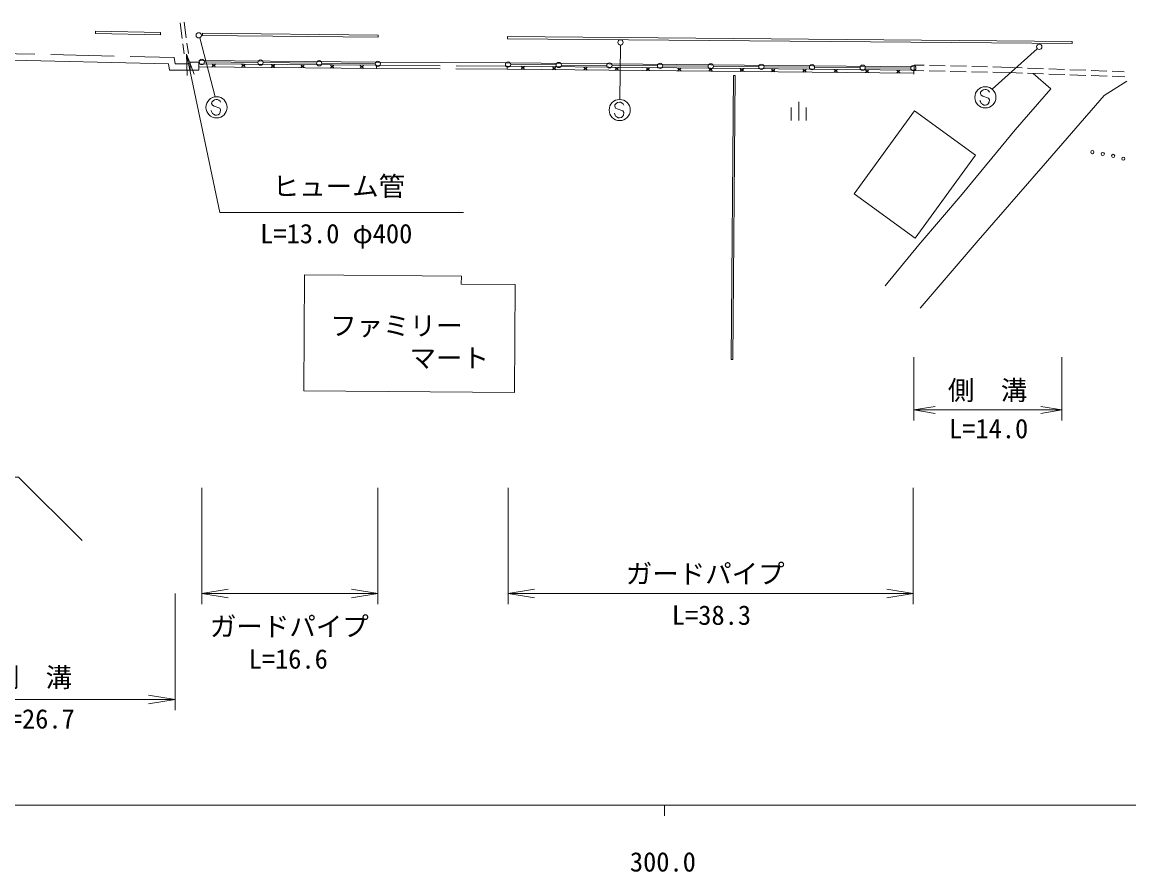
# Model space of a CAD drawing. Units: millimetres, scale not verified. Extents: x 40000 to 680000, y 20000 to 380000.
# Drawn here: x 307337 to 411846, y 198715 to 278969 of the extents above; entities that cross this region are included whole.
import ezdxf
from ezdxf.enums import TextEntityAlignment as Align

# ---------------------------------------------------------------- set-up
doc = ezdxf.new("R2010")
doc.units = ezdxf.units.MM
doc.header["$LTSCALE"] = 1000
doc.linetypes.add('DASHED', pattern=[7.5, 6, -1.5])
for name, color, linetype, lineweight in [('M-BGD', 7, 'Continuous', 13), ('M-STR-HTXT', 7, 'Continuous', 13), ('M-STR-STRC', 7, 'Continuous', 13), ('M-TTL-BAND', 7, 'Continuous', 13), ('M-WORK', 1, 'Continuous', 13)]:
    doc.layers.add(name, color=color, linetype=linetype, lineweight=lineweight)
doc.layers.add('M-BMK-HTXT', color=7, linetype='Continuous')
doc.styles.add('ＭＳ ゴシック', font='')
doc.styles.get('ＭＳ ゴシック').set_extended_font_data('MS Gothic')

# ---------------------------------------------------------------- blocks, each defined once
blk = doc.blocks.new('open_arrow')
at = {"color": 0, "linetype": 'Continuous', "lineweight": -2}
blk.add_lwpolyline([(7.5, 1.25), (0, 0), (7.5, -1.25)], dxfattribs=at)

msp = doc.modelspace()

# ---------------------------------------------------------------- linework, layer by layer
at = {"layer": 'M-BGD'}
for p, q in [((314256, 277906), (314260, 278106)), ((320415, 277980), (314260, 278106)), ((320411, 277780), (314256, 277906)), ((320415, 277980), (320411, 277780)), ((324381, 277712), (324383, 277912)), ((340970, 277550), (324381, 277712)), ((340972, 277749), (324383, 277912)), ((340970, 277550), (340972, 277749)), ((353156, 277401), (353158, 277601)), ((406493, 276940), (353156, 277401)), ((406495, 277140), (353158, 277601)), ((406493, 276940), (406495, 277140)), ((295023, 275659), (321169, 275042)), ((321169, 275042), (321258, 274428)), ((323205, 275191), (324021, 275201)), ((323214, 274417), (323205, 275191)), ((324021, 275201), (324031, 274426)), ((324046, 275344), (324043, 275044)), ((324043, 275044), (340809, 274890)), ((340812, 275190), (324046, 275344)), ((324556, 275206), (329597, 275150)), ((330097, 275144), (335139, 275088)), ((335639, 275083), (340681, 275027)), ((340809, 274890), (340807, 274590)), ((353149, 275113), (340812, 275190)), ((391560, 274741), (353149, 275113)), ((353476, 274960), (357759, 274922)), ((358259, 274918), (362543, 274880)), ((363043, 274876), (367326, 274838)), ((321258, 274428), (323214, 274417)), ((324031, 274426), (323214, 274417)), ((324040, 274744), (340807, 274590)), ((353146, 274813), (353143, 274513)), ((353143, 274513), (391554, 274141)), ((353146, 274813), (391557, 274441)), ((367826, 274833), (372110, 274796)), ((372610, 274791), (376893, 274754)), ((374518, 273933), (374300, 247100)), ((374668, 273932), (374450, 247099)), ((374518, 273933), (374668, 273932)), ((377393, 274749), (381677, 274711)), ((382177, 274707), (386460, 274669)), ((386960, 274665), (391243, 274627)), ((391560, 274741), (391553, 274063)), ((379968, 269683), (379968, 270908)), ((380668, 269683), (380668, 271433)), ((381368, 269683), (381368, 270908)), ((333999, 255105), (333943, 244158)), ((348811, 254983), (333999, 255105)), ((348811, 254983), (348807, 254222)), ((353883, 254186), (348807, 254222)), ((353883, 254186), (353832, 243994)), ((374300, 247100), (374450, 247099)), ((353832, 243994), (333943, 244158))]:
    msp.add_line(p, q, dxfattribs=at)
at = {"layer": 'M-BGD', "linetype": 'DASHED'}
for p, q in [((295038, 276258), (321691, 275630)), ((321691, 275630), (321778, 275025)), ((321778, 275025), (323218, 275017)), ((340809, 274890), (353146, 274813)), ((340807, 274590), (353144, 274513))]:
    msp.add_line(p, q, dxfattribs=at)
at = {"layer": 'M-BGD'}
for points in [[(325590, 275030), (325578, 274996), (325560, 274967), (325531, 274934), (325498, 274916), (325462, 274906), (325416, 274907), (325381, 274917), (325348, 274936), (325319, 274969), (325301, 274998), (325290, 275033)], [(328385, 275004), (328372, 274970), (328354, 274941), (328325, 274908), (328292, 274891), (328257, 274880), (328210, 274881), (328175, 274892), (328142, 274910), (328113, 274943), (328096, 274973), (328085, 275007)], [(331179, 274979), (331167, 274944), (331148, 274915), (331120, 274883), (331086, 274865), (331051, 274855), (331005, 274855), (330969, 274866), (330937, 274884), (330908, 274917), (330890, 274947), (330879, 274982)], [(333973, 274953), (333961, 274919), (333943, 274890), (333914, 274857), (333881, 274839), (333846, 274829), (333799, 274829), (333764, 274840), (333731, 274859), (333702, 274892), (333684, 274921), (333673, 274956)], [(336768, 274927), (336755, 274893), (336737, 274864), (336708, 274831), (336675, 274813), (336640, 274803), (336593, 274804), (336558, 274815), (336525, 274833), (336496, 274866), (336479, 274895), (336468, 274930)], [(339562, 274902), (339550, 274867), (339532, 274838), (339503, 274805), (339470, 274788), (339434, 274778), (339388, 274778), (339353, 274789), (339320, 274807), (339291, 274840), (339273, 274870), (339262, 274904)], [(325287, 274733), (325300, 274767), (325318, 274796), (325347, 274829), (325380, 274847), (325415, 274857), (325462, 274857), (325497, 274846), (325530, 274827), (325559, 274794), (325577, 274765), (325587, 274730)], [(328082, 274707), (328094, 274742), (328112, 274771), (328141, 274803), (328174, 274821), (328210, 274831), (328256, 274831), (328291, 274820), (328324, 274802), (328353, 274768), (328371, 274739), (328382, 274704)], [(330876, 274681), (330889, 274716), (330907, 274745), (330936, 274778), (330969, 274795), (331004, 274806), (331051, 274805), (331086, 274794), (331119, 274776), (331148, 274743), (331165, 274713), (331176, 274679)], [(333671, 274656), (333683, 274690), (333701, 274719), (333730, 274752), (333763, 274770), (333799, 274780), (333845, 274779), (333880, 274769), (333913, 274750), (333942, 274717), (333960, 274688), (333971, 274653)], [(336465, 274630), (336477, 274664), (336496, 274694), (336524, 274726), (336558, 274744), (336593, 274754), (336639, 274754), (336675, 274743), (336707, 274725), (336736, 274691), (336754, 274662), (336765, 274627)], [(339259, 274604), (339272, 274639), (339290, 274668), (339319, 274701), (339352, 274718), (339387, 274728), (339434, 274728), (339469, 274717), (339502, 274699), (339531, 274666), (339548, 274636), (339559, 274602)], [(354470, 274501), (354483, 274535), (354501, 274564), (354530, 274597), (354563, 274614), (354598, 274625), (354645, 274624), (354680, 274613), (354713, 274595), (354742, 274562), (354759, 274532), (354770, 274498)], [(354773, 274798), (354761, 274763), (354743, 274734), (354714, 274701), (354681, 274684), (354645, 274674), (354599, 274674), (354564, 274685), (354531, 274703), (354502, 274737), (354484, 274766), (354473, 274801)], [(357425, 274472), (357437, 274506), (357456, 274535), (357484, 274568), (357518, 274586), (357553, 274596), (357599, 274595), (357635, 274585), (357667, 274566), (357696, 274533), (357714, 274504), (357725, 274469)], [(357728, 274769), (357716, 274735), (357697, 274706), (357668, 274673), (357635, 274655), (357600, 274645), (357553, 274645), (357518, 274656), (357485, 274675), (357456, 274708), (357439, 274737), (357428, 274772)], [(360380, 274443), (360392, 274478), (360410, 274507), (360439, 274539), (360472, 274557), (360508, 274567), (360554, 274567), (360589, 274556), (360622, 274538), (360651, 274504), (360669, 274475), (360680, 274440)], [(360683, 274740), (360670, 274706), (360652, 274677), (360623, 274644), (360590, 274627), (360555, 274616), (360508, 274617), (360473, 274628), (360440, 274646), (360411, 274679), (360393, 274709), (360383, 274743)], [(363334, 274415), (363347, 274449), (363365, 274478), (363394, 274511), (363427, 274528), (363462, 274539), (363509, 274538), (363544, 274527), (363577, 274509), (363606, 274476), (363623, 274446), (363634, 274412)], [(363637, 274712), (363625, 274677), (363607, 274648), (363578, 274616), (363545, 274598), (363509, 274588), (363463, 274588), (363428, 274599), (363395, 274617), (363366, 274651), (363348, 274680), (363337, 274715)], [(366289, 274386), (366301, 274420), (366320, 274449), (366348, 274482), (366382, 274500), (366417, 274510), (366463, 274510), (366499, 274499), (366531, 274480), (366560, 274447), (366578, 274418), (366589, 274383)], [(366592, 274683), (366580, 274649), (366561, 274620), (366532, 274587), (366499, 274569), (366464, 274559), (366417, 274560), (366382, 274570), (366350, 274589), (366321, 274622), (366303, 274651), (366292, 274686)], [(369244, 274357), (369256, 274392), (369274, 274421), (369303, 274454), (369336, 274471), (369372, 274481), (369418, 274481), (369453, 274470), (369486, 274452), (369515, 274418), (369533, 274389), (369544, 274354)], [(369547, 274654), (369534, 274620), (369516, 274591), (369487, 274558), (369454, 274541), (369419, 274530), (369372, 274531), (369337, 274542), (369304, 274560), (369275, 274593), (369258, 274623), (369247, 274657)], [(372198, 274329), (372211, 274363), (372229, 274392), (372258, 274425), (372291, 274443), (372326, 274453), (372373, 274452), (372408, 274441), (372441, 274423), (372470, 274390), (372487, 274360), (372498, 274326)], [(372501, 274626), (372489, 274591), (372471, 274562), (372442, 274530), (372409, 274512), (372373, 274502), (372327, 274502), (372292, 274513), (372259, 274531), (372230, 274565), (372212, 274594), (372201, 274629)], [(375153, 274300), (375165, 274334), (375184, 274364), (375213, 274396), (375246, 274414), (375281, 274424), (375328, 274424), (375363, 274413), (375396, 274394), (375424, 274361), (375442, 274332), (375453, 274297)], [(375456, 274597), (375444, 274563), (375425, 274534), (375397, 274501), (375363, 274483), (375328, 274473), (375282, 274474), (375246, 274484), (375214, 274503), (375185, 274536), (375167, 274565), (375156, 274600)], [(378108, 274271), (378120, 274306), (378138, 274335), (378167, 274368), (378200, 274385), (378236, 274395), (378282, 274395), (378317, 274384), (378350, 274366), (378379, 274333), (378397, 274303), (378408, 274269)], [(378411, 274568), (378398, 274534), (378380, 274505), (378351, 274472), (378318, 274455), (378283, 274444), (378236, 274445), (378201, 274456), (378168, 274474), (378139, 274507), (378122, 274537), (378111, 274571)], [(381062, 274243), (381075, 274277), (381093, 274306), (381122, 274339), (381155, 274357), (381190, 274367), (381237, 274366), (381272, 274355), (381305, 274337), (381334, 274304), (381352, 274274), (381362, 274240)], [(381365, 274540), (381353, 274505), (381335, 274476), (381306, 274444), (381273, 274426), (381237, 274416), (381191, 274416), (381156, 274427), (381123, 274445), (381094, 274479), (381076, 274508), (381065, 274543)], [(384017, 274214), (384030, 274249), (384048, 274278), (384077, 274310), (384110, 274328), (384145, 274338), (384192, 274338), (384227, 274327), (384260, 274309), (384289, 274275), (384306, 274246), (384317, 274211)], [(384320, 274511), (384308, 274477), (384289, 274448), (384261, 274415), (384228, 274397), (384192, 274387), (384146, 274388), (384111, 274398), (384078, 274417), (384049, 274450), (384031, 274480), (384020, 274514)], [(386972, 274185), (386984, 274220), (387002, 274249), (387031, 274282), (387064, 274299), (387100, 274310), (387146, 274309), (387181, 274298), (387214, 274280), (387243, 274247), (387261, 274217), (387272, 274183)], [(387275, 274483), (387262, 274448), (387244, 274419), (387215, 274386), (387182, 274369), (387147, 274359), (387100, 274359), (387065, 274370), (387032, 274388), (387003, 274421), (386986, 274451), (386975, 274485)], [(389927, 274157), (389939, 274191), (389957, 274220), (389986, 274253), (390019, 274271), (390055, 274281), (390101, 274280), (390136, 274270), (390169, 274251), (390198, 274218), (390216, 274189), (390227, 274154)], [(390230, 274454), (390217, 274420), (390199, 274390), (390170, 274358), (390137, 274340), (390102, 274330), (390055, 274330), (390020, 274341), (389987, 274360), (389958, 274393), (389940, 274422), (389930, 274457)]]:
    msp.add_lwpolyline(points, dxfattribs=at)
for centre in [(324306, 275209), (329847, 275147), (335389, 275086), (340931, 275024), (353226, 274962), (358009, 274920), (362793, 274878), (367576, 274836), (372360, 274793), (377143, 274751), (381927, 274709), (386710, 274667), (391493, 274625)]:
    msp.add_circle(centre, 249, dxfattribs=at)
at = {"layer": 'M-STR-HTXT'}
for p, q in [((391553, 247327), (391553, 241346)), ((405522, 247327), (405522, 241346)), ((391553, 242346), (405522, 242346)), ((324306, 235000), (324306, 224000)), ((340931, 235000), (340931, 224000)), ((353226, 235000), (353226, 224000)), ((391493, 235000), (391493, 224000)), ((321778, 225000), (321778, 214000)), ((324306, 225000), (340931, 225000)), ((353226, 225000), (391493, 225000)), ((295023, 215000), (321778, 215000))]:
    msp.add_line(p, q, dxfattribs=at)
msp.add_lwpolyline([(322845, 275958), (326000, 261000), (349000, 261000)], dxfattribs=at)
at = {"layer": 'M-STR-STRC'}
for p, q in [((325551, 271912), (324115, 277472)), ((363769, 271664), (363830, 276796)), ((398944, 272630), (403185, 276455)), ((397841, 272353), (397825, 272239)), ((397825, 272239), (397910, 272057)), ((397969, 272491), (397841, 272353)), ((397910, 272057), (398061, 271983)), ((398100, 272584), (397969, 272491)), ((398061, 271983), (398594, 271795)), ((398266, 272618), (398100, 272584)), ((398382, 272601), (398266, 272618)), ((398526, 272529), (398382, 272601)), ((398636, 272454), (398526, 272529)), ((398594, 271795), (398674, 271622)), ((398671, 272343), (398636, 272454)), ((325238, 271409), (325222, 271295)), ((325222, 271295), (325308, 271113)), ((325367, 271547), (325238, 271409)), ((325308, 271113), (325459, 271039)), ((325498, 271640), (325367, 271547)), ((325459, 271039), (325991, 270851)), ((325664, 271674), (325498, 271640)), ((325780, 271657), (325664, 271674)), ((325924, 271585), (325780, 271657)), ((326034, 271510), (325924, 271585)), ((325991, 270851), (326071, 270678)), ((326068, 271399), (326034, 271510)), ((363312, 271151), (363296, 271037)), ((363296, 271037), (363381, 270855)), ((363440, 271289), (363312, 271151)), ((363381, 270855), (363532, 270781)), ((363571, 271382), (363440, 271289)), ((363532, 270781), (364065, 270593)), ((363737, 271415), (363571, 271382)), ((363853, 271399), (363737, 271415)), ((363997, 271327), (363853, 271399)), ((364107, 271252), (363997, 271327)), ((364142, 271141), (364107, 271252)), ((397827, 271464), (397788, 271574)), ((397911, 271287), (397827, 271464)), ((398015, 271213), (397911, 271287)), ((398161, 271138), (398015, 271213)), ((398281, 271121), (398161, 271138)), ((398449, 271150), (398281, 271121)), ((398573, 271246), (398449, 271150)), ((398644, 271395), (398573, 271246)), ((398674, 271622), (398644, 271395)), ((325225, 270520), (325186, 270630)), ((325309, 270343), (325225, 270520)), ((325412, 270269), (325309, 270343)), ((325558, 270194), (325412, 270269)), ((325678, 270177), (325558, 270194)), ((325846, 270206), (325678, 270177)), ((325971, 270302), (325846, 270206)), ((326042, 270451), (325971, 270302)), ((326071, 270678), (326042, 270451)), ((363298, 270262), (363259, 270372)), ((363382, 270084), (363298, 270262)), ((363486, 270011), (363382, 270084)), ((363632, 269936), (363486, 270011)), ((363752, 269919), (363632, 269936)), ((363920, 269948), (363752, 269919)), ((364044, 270044), (363920, 269948)), ((364115, 270193), (364044, 270044)), ((364065, 270593), (364145, 270420)), ((364145, 270420), (364115, 270193))]:
    msp.add_line(p, q, dxfattribs=at)
for centre, radius in [((324017, 277722), 250), ((363839, 277054), 250), ((403384, 276638), 250), ((398298, 271866), 1000), ((325696, 270922), 1000), ((363769, 270664), 1000)]:
    msp.add_circle(centre, radius, dxfattribs=at)
at = {"layer": 'M-TTL-BAND'}
for p, q in [((40000, 205000), (579000, 205000)), ((368000, 205000), (368000, 204000))]:
    msp.add_line(p, q, dxfattribs=at)
at = {"layer": 'M-WORK'}
for p, q in [((322443, 277430), (322247, 278917)), ((322840, 277482), (322643, 278969)), ((323034, 276013), (322905, 276986)), ((322637, 275961), (322509, 276934)), ((391564, 274919), (392507, 274896)), ((393007, 274883), (394506, 274846)), ((391556, 274391), (392487, 274371)), ((392987, 274360), (394487, 274328)), ((394987, 274317), (396486, 274285)), ((395006, 274834), (396506, 274797)), ((396986, 274274), (398486, 274242)), ((397005, 274784), (398505, 274747)), ((398986, 274232), (400612, 274197)), ((399005, 274735), (400640, 274694)), ((400612, 274197), (401790, 274155)), ((400640, 274694), (401776, 274650)), ((402276, 274631), (403775, 274573)), ((402290, 274137), (403789, 274084)), ((404275, 274554), (405774, 274496)), ((404288, 274066), (405787, 274013)), ((406273, 274477), (407772, 274420)), ((406287, 273995), (407786, 273941)), ((408272, 274400), (409771, 274343)), ((408286, 273924), (409785, 273870)), ((410270, 274324), (411407, 274280)), ((410284, 273852), (411462, 273811)), ((385915, 262740), (391602, 270580)), ((391602, 270580), (397369, 266398)), ((397369, 266398), (391682, 258557)), ((391682, 258557), (385915, 262740))]:
    msp.add_line(p, q, dxfattribs=at)
for points in [[(402825, 274118), (404480, 272673), (401099, 268786), (396102, 262712), (392016, 257936), (388842, 254071)], [(392127, 251945), (397621, 258350), (403750, 265390), (409529, 272025), (411645, 273406)], [(267000, 236000), (296000, 236000), (296000, 237000), (297000, 237000), (297000, 236000), (307000, 236000), (313000, 230000)]]:
    msp.add_lwpolyline(points, dxfattribs=at)
for centre in [(408398, 266695), (409382, 266516), (410366, 266337), (411321, 266073)]:
    msp.add_circle(centre, 150, dxfattribs=at)

# ---------------------------------------------------------------- block references
at = {"layer": 'M-STR-HTXT'}
for p, xscale, yscale, rotation in [((322845, 275958), 267, 267, 281.9), ((405522, 242346), 267, 267, 180), ((340931, 225000), 333, 333, 180), ((391493, 225000), 333, 333, 180), ((321778, 215000), 333, 333, 180)]:
    msp.add_blockref('open_arrow', p, dxfattribs=dict(at, xscale=xscale, yscale=yscale, rotation=rotation))
for p, xscale, yscale in [((391553, 242346), 267, 267), ((324306, 225000), 333, 333), ((353226, 225000), 333, 333)]:
    msp.add_blockref('open_arrow', p, dxfattribs=dict(at, xscale=xscale, yscale=yscale))

# ---------------------------------------------------------------- texts
at = {"layer": 'M-BMK-HTXT', "style": 'ＭＳ ゴシック'}
for s, p in [('ファミリー', (342677, 250298)), ('マート', (347671, 247250))]:
    msp.add_text(s, height=1833, dxfattribs=at).set_placement(p, align=Align.MIDDLE_CENTER)
at = {"layer": 'M-STR-HTXT', "style": 'ＭＳ ゴシック'}
msp.add_text('ヒューム管', height=1833, dxfattribs=at).set_placement((331000, 262000), align=Align.BOTTOM_LEFT)
for s, p in [('L=13.0 φ400', (337000, 259000)), ('側\u3000溝', (398505, 244199)), ('ガードパイプ', (371839, 226867)), ('ガードパイプ', (332570, 221896)), ('側\u3000溝', (308305, 217082))]:
    msp.add_text(s, height=1833, dxfattribs=at).set_placement(p, align=Align.MIDDLE_CENTER)
for s, p in [('L=14.0', (398603, 239115)), ('L=38.3', (372429, 221498)), ('L=16.6', (332465, 217358)), ('L=26.7', (308569, 211700))]:
    msp.add_text(s, height=1833, dxfattribs=at).set_placement(p, align=Align.BOTTOM_CENTER)
at = {"layer": 'M-TTL-BAND', "style": 'ＭＳ ゴシック'}
msp.add_text('300.0', height=1833, dxfattribs=at).set_placement((367844, 198195), align=Align.BOTTOM_CENTER)

doc.saveas('drawing.dxf')
